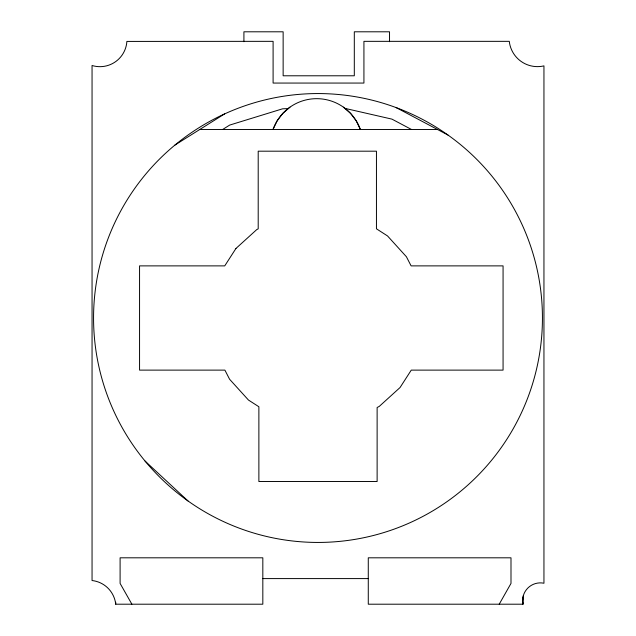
<?xml version="1.0" encoding="UTF-8"?>
<svg xmlns="http://www.w3.org/2000/svg" width="636" height="636" viewBox="0 0 636 636"><rect width="100%" height="100%" fill="white"/><g stroke="black" fill="none" stroke-linecap="round" stroke-linejoin="round"><path stroke-width="0.95" d="M523.372 595.527L522.633 601.298L522.983 604.2L368.276 604.2L368.276 557.812L510.994 557.812L510.994 583.419L499.22 604.2M289.96 107.158L282.813 113.391L277.081 120.943L273.003 129.506A46.364 46.364 0 0 1 360.374 129.506L356.295 120.943L350.571 113.391L343.424 107.158M174.932 145.072L224.564 113.931A224.444 224.444 0 0 1 541.443 339.115A224.444 224.444 0 0 1 187.994 500.953L145.072 461.068M222.632 129.506L229.668 125.085L282.607 108.804L288.315 108.589M199.744 129.506L437.536 129.506M262.827 578.593L368.276 578.593M522.983 597.339L522.983 604.2A17.752 17.752 0 0 1 543.947 583.236L543.947 65.882A28.366 28.366 0 0 1 509.285 41.34L363.927 41.34L363.927 83.062L273.098 83.062L273.098 41.34L126.874 41.42A26.998 26.998 0 0 1 92.053 65.5L92.053 580.533A26.776 26.776 0 0 1 115.72 604.2L262.827 604.2L262.827 557.812L120.101 557.812L120.101 583.419L131.883 604.2M344.76 108.327L391.951 119.131L411.54 129.506M396.228 107.635L448.006 135.047M389.534 41.698L389.534 31.8L354.308 31.8L354.308 75.787L283.139 75.787L283.139 31.8L243.914 31.8L243.914 41.69M115.72 602.22L115.72 604.2M187.994 500.953A224.444 224.444 0 0 1 224.564 113.931M235.948 248.469L224.739 265.88L139.562 265.88L139.562 370.12L224.898 370.12L229.596 379.255L248.469 400.052L258.876 406.754L258.876 481.524L377.124 481.524L377.124 407.501L379.255 406.404L400.052 387.531L411.261 370.12L503.068 370.12L503.068 265.88L411.102 265.88L406.404 256.745L387.531 235.948L376.448 228.809L376.448 151.185L258.2 151.185L258.2 228.849L256.745 229.596L235.948 248.469"/></g></svg>
